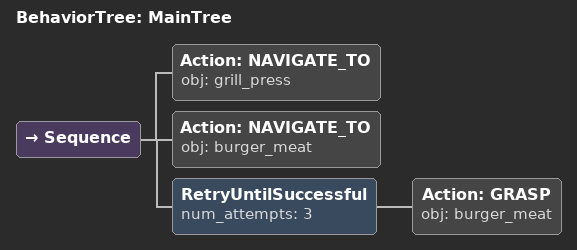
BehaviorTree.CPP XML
<root main_tree_to_execute="MainTree">
  <BehaviorTree ID="MainTree">
    <Sequence>
      <!-- Navigate to grill_press -->
      <Action ID="NAVIGATE_TO" obj="grill_press" />
      <!-- Navigate to burger_meat -->
      <Action ID="NAVIGATE_TO" obj="burger_meat" />
      <!-- Retry GRASP burger_meat up to 3 attempts -->
      <RetryUntilSuccessful num_attempts="3">
        <!-- Grasp burger_meat -->
        <Action ID="GRASP" obj="burger_meat" />
      </RetryUntilSuccessful>
    </Sequence>
  </BehaviorTree>
</root>
